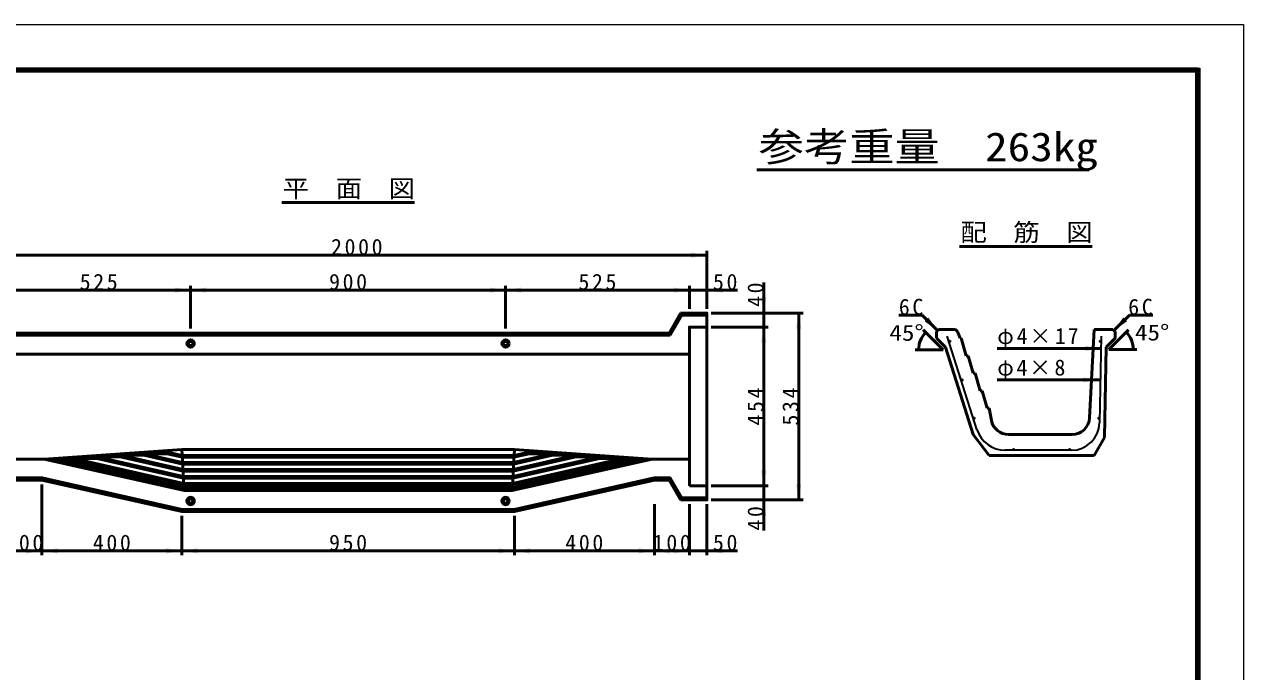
# Model space of a CAD drawing. Units: millimetres, scale not verified. Extents: x -2102 to 2102, y -1485 to 1485.
# Drawn here: x -684 to 2102, y 6 to 1485 of the extents above; entities that cross this region are included whole.
import ezdxf
from ezdxf.enums import TextEntityAlignment as Align

# ---------------------------------------------------------------- set-up
doc = ezdxf.new("R2010")
doc.units = ezdxf.units.MM
doc.header["$LTSCALE"] = 5
doc.layers.add('0-0_V-nasSTD', color=7, linetype='Continuous', lineweight=50)
doc.layers.add('0-1_0', color=7, linetype='Continuous', lineweight=50)
doc.styles.add('ＭＳ ゴシック', font='')
doc.styles.get('ＭＳ ゴシック').set_extended_font_data('MS Gothic')

msp = doc.modelspace()

# ---------------------------------------------------------------- linework, layer by layer
at = {"layer": '0-0_V-nasSTD'}
for p, q in [((-95.992, 1077.589), (207.008, 1077.589)), ((1453.042, 977.589), (1756.042, 977.589)), ((-724.492, 957.589), (875.508, 957.589)), ((875.508, 967.589), (875.508, 835.189)), ((1005.508, 895.189), (1005.508, 825.189)), ((-724.492, 877.589), (-304.492, 877.589)), ((-304.492, 887.589), (-304.492, 789.589)), ((-304.492, 877.589), (415.508, 877.589)), ((415.508, 887.589), (415.508, 789.589)), ((415.508, 877.589), (835.508, 877.589)), ((835.508, 887.589), (835.508, 835.189)), ((835.508, 877.589), (875.508, 877.589)), ((945.508, 877.589), (875.508, 877.589)), ((815.508, 825.189), (789.181, 779.589)), ((815.508, 825.189), (818.279, 820.389)), ((885.508, 825.189), (1095.508, 825.189)), ((1005.508, 825.189), (1005.508, 793.189)), ((1085.508, 397.989), (1085.508, 825.189)), ((1314.387, 820.544), (1367.587, 820.544)), ((1402.942, 785.189), (1367.587, 820.544)), ((1806.142, 785.189), (1841.497, 820.544)), ((1894.697, 820.544), (1841.497, 820.544)), ((885.508, 793.189), (1015.508, 793.189)), ((1005.508, 429.989), (1005.508, 793.189)), ((1370.308, 786.509), (1415.563, 741.254)), ((1405.342, 787.589), (1400.542, 782.789)), ((1400.542, 782.789), (1400.542, 767.589)), ((1443.742, 787.589), (1405.342, 787.589)), ((1448.542, 782.789), (1443.742, 787.589)), ((1454.542, 767.589), (1448.542, 782.789)), ((1760.542, 787.589), (1750.442, 585.591)), ((1803.742, 787.589), (1760.542, 787.589)), ((1839.454, 787.187), (1794.199, 741.932)), ((1803.742, 787.589), (1808.542, 782.789)), ((-719.873, 779.589), (789.181, 779.589)), ((789.181, 779.589), (791.952, 774.789)), ((1400.542, 767.589), (1421.22, 746.911)), ((1456.542, 767.589), (1454.542, 767.589)), ((1468.542, 727.589), (1456.542, 767.589)), ((835.508, 731.589), (-764.492, 731.589)), ((1351.563, 741.254), (1415.563, 741.254)), ((1472.542, 727.589), (1468.542, 727.589)), ((1484.542, 687.589), (1472.542, 727.589)), ((1539.362, 744.462), (1776.48, 744.462)), ((1788.542, 747.589), (1784.409, 540.927)), ((1858.199, 741.932), (1794.199, 741.932)), ((1488.542, 687.589), (1484.542, 687.589)), ((1500.542, 647.589), (1488.542, 687.589)), ((1539.362, 672.486), (1771.84, 672.486)), ((1504.542, 647.589), (1500.542, 647.589)), ((1516.542, 607.589), (1504.542, 647.589)), ((1520.542, 607.589), (1516.542, 607.589)), ((1520.542, 607.589), (1526.111, 579.744)), ((1710.492, 547.589), (1565.334, 547.589)), ((1784.409, 540.927), (1760.542, 499.589)), ((-639.159, 491.589), (-324.492, 513.589)), ((-357.276, 507.513), (-618.667, 489.165)), ((-322.811, 483.963), (-410.786, 503.757)), ((-358.122, 503.755), (-410.786, 503.757)), ((-358.122, 503.755), (-323.492, 495.963)), ((-323.719, 499.963), (-357.276, 507.513)), ((-324.492, 513.589), (435.508, 513.589)), ((-319.159, 419.589), (-324.492, 513.589)), ((430.175, 419.589), (435.508, 513.589)), ((521.801, 503.757), (433.827, 483.963)), ((434.508, 495.963), (469.137, 503.755)), ((468.292, 507.513), (434.735, 499.963)), ((435.508, 513.589), (750.175, 491.589)), ((468.292, 507.513), (729.682, 489.165)), ((469.137, 503.755), (521.801, 503.757)), ((-764.492, 491.589), (-639.159, 491.589)), ((-618.667, 489.165), (-319.285, 421.804)), ((-571.737, 490.61), (-599.62, 490.502)), ((-599.62, 490.502), (-319.613, 427.589)), ((-571.737, 490.61), (-319.974, 433.963)), ((-518.803, 492.521), (-571.315, 492.489)), ((-571.315, 492.489), (-320.088, 435.963)), ((-518.803, 492.521), (-320.769, 447.963)), ((-465.242, 496.265), (-517.805, 496.245)), ((-517.805, 496.245), (-320.996, 451.963)), ((-465.242, 496.265), (-321.676, 463.963)), ((-411.682, 500.01), (-464.295, 500.001)), ((-321.903, 467.963), (-464.295, 500.001)), ((-411.682, 500.01), (-322.584, 479.963)), ((-323.719, 499.963), (434.735, 499.963)), ((434.508, 495.963), (-323.492, 495.963)), ((-322.811, 483.963), (433.827, 483.963)), ((433.6, 479.963), (-322.584, 479.963)), ((750.175, 491.589), (430.175, 419.589)), ((729.682, 489.165), (430.3, 421.804)), ((710.636, 490.502), (430.628, 427.589)), ((682.753, 490.61), (430.99, 433.963)), ((682.33, 492.489), (431.104, 435.963)), ((629.818, 492.521), (431.784, 447.963)), ((628.821, 496.245), (432.011, 451.963)), ((432.692, 463.963), (576.258, 496.265)), ((575.311, 500.001), (432.919, 467.963)), ((433.6, 479.963), (522.698, 500.01)), ((522.698, 500.01), (575.311, 500.001)), ((576.258, 496.265), (628.821, 496.245)), ((629.818, 492.521), (682.33, 492.489)), ((682.753, 490.61), (710.636, 490.502)), ((750.175, 491.589), (835.508, 491.589)), ((1760.542, 499.589), (1520.542, 499.589)), ((-643.959, 448.389), (-722.645, 448.389)), ((-643.959, 448.389), (-644.492, 443.589)), ((-643.959, 448.389), (-323.959, 376.389)), ((-321.903, 467.963), (432.919, 467.963)), ((432.692, 463.963), (-321.676, 463.963)), ((-320.996, 451.963), (432.011, 451.963)), ((431.784, 447.963), (-320.769, 447.963)), ((754.975, 448.389), (434.975, 376.389)), ((754.975, 448.389), (755.508, 443.589)), ((791.952, 448.389), (818.279, 402.789)), ((-644.492, 443.589), (-719.873, 443.589)), ((-644.492, 443.589), (-324.492, 371.589)), ((-644.492, 271.589), (-644.492, 433.589)), ((-320.088, 435.963), (431.104, 435.963)), ((430.99, 433.963), (-319.974, 433.963)), ((430.628, 427.589), (-319.613, 427.589)), ((-319.285, 421.804), (430.3, 421.804)), ((755.508, 443.589), (435.508, 371.589)), ((755.508, 443.589), (789.181, 443.589)), ((789.181, 443.589), (815.508, 397.989)), ((835.508, 429.989), (875.508, 429.989)), ((885.508, 429.989), (1015.508, 429.989)), ((1005.508, 429.989), (1005.508, 397.989)), ((818.279, 402.789), (815.508, 397.989)), ((818.279, 402.789), (875.508, 402.789)), ((885.508, 397.989), (1095.508, 397.989)), ((1005.508, 327.989), (1005.508, 397.989)), ((-323.959, 376.389), (-324.492, 371.589)), ((-324.492, 371.589), (435.508, 371.589)), ((755.508, 271.589), (755.508, 387.989)), ((835.508, 271.589), (835.508, 387.989)), ((875.508, 271.589), (875.508, 387.989)), ((-324.492, 271.589), (-324.492, 361.589)), ((435.508, 271.589), (435.508, 361.589)), ((-644.492, 281.589), (-724.492, 281.589)), ((-644.492, 281.589), (-324.492, 281.589)), ((-324.492, 281.589), (435.508, 281.589)), ((755.508, 281.589), (435.508, 281.589)), ((755.508, 281.589), (835.508, 281.589)), ((835.508, 281.589), (875.508, 281.589)), ((945.508, 281.589), (875.508, 281.589))]:
    msp.add_line(p, q, dxfattribs=at)
at = {"layer": '0-0_V-nasSTD', "lineweight": 35}
for p, q in [((1492.917, 559), (1425.095, 772.486)), ((1777.04, 772.486), (1773.077, 574.309)), ((1775.039, 672.422), (1775.04, 672.486)), ((1709.089, 511.589), (1557.725, 511.589))]:
    msp.add_line(p, q, dxfattribs=at)
at = {"layer": '0-0_V-nasSTD', "lineweight": 18}
for points in [[(-2102.5, -1485), (-2102.5, 1485), (2102.5, 1485), (2102.5, -1485)], [(-2002.5, -1385), (-2002.5, 1385), (2002.5, 1385), (2002.5, -1385)]]:
    msp.add_lwpolyline(points, close=True, dxfattribs=at)
at = {"layer": '0-0_V-nasSTD', "lineweight": 100}
msp.add_lwpolyline([(1997.5, -1380), (1997.5, 1380), (-1997.5, 1380)], dxfattribs=at)
at = {"layer": '0-0_V-nasSTD'}
for points in [[(875.508, 820.389), (818.279, 820.389), (791.952, 774.789)], [(815.508, 397.989), (875.508, 397.989), (875.508, 825.189), (815.508, 825.189)], [(-727.263, 782.789), (-722.645, 774.789), (791.952, 774.789)], [(835.508, 429.989), (835.508, 793.189), (875.508, 793.189)], [(1808.542, 782.789), (1808.542, 767.589), (1788.542, 747.589)], [(1520.542, 499.589), (1484.542, 547.589), (1421.22, 746.911)], [(-639.159, 491.589), (-319.159, 419.589), (430.175, 419.589)], [(754.975, 448.389), (791.952, 448.389), (789.181, 443.589)], [(-323.959, 376.389), (434.975, 376.389), (435.508, 371.589)]]:
    msp.add_lwpolyline(points, dxfattribs=at)
for centre, radius in [((-304.492, 755.589), 8.4), ((-304.492, 755.589), 5.2), ((415.508, 755.589), 8.4), ((415.508, 755.589), 5.2), ((-304.492, 395.589), 8.4), ((-304.492, 395.589), 5.2), ((415.508, 395.589), 8.4), ((415.508, 395.589), 5.2)]:
    msp.add_circle(centre, radius, dxfattribs=at)
at = {"layer": '0-0_V-nasSTD', "lineweight": 35}
for centre in [(1430.507, 760.486), (1775.2, 760.486), (1458.464, 672.486), (1773.44, 672.486), (1486.42, 584.486), (1771.68, 584.486), (1576.542, 513.189), (1704.542, 513.189)]:
    msp.add_circle(centre, 1.6, dxfattribs=at)
at = {"layer": '0-0_V-nasSTD'}
for centre, radius, start, end in [((1415.563, 741.254), 56, 135, 180), ((1794.199, 741.932), 56, 0, 45), ((1710.492, 587.589), 40, 270, 357.1376), ((1565.334, 587.589), 40, 191.30993, 270)]:
    msp.add_arc(centre, radius, start, end, dxfattribs=at)
at = {"layer": '0-0_V-nasSTD', "lineweight": 35}
for centre, radius, start, end in [((1773.44, 672.486), 1.6, 357.70819, 0.00029), ((1557.725, 579.589), 68, 197.62438, 270), ((1709.089, 575.589), 64, 270, 358.85424)]:
    msp.add_arc(centre, radius, start, end, dxfattribs=at)
at = {"layer": '0-0_V-nasSTD'}
for points in [[(839.508, 951.589), (839.508, 963.589), (875.508, 957.589)], [(-340.492, 871.589), (-340.492, 883.589), (-304.492, 877.589)], [(-304.492, 877.589), (-268.492, 871.589), (-268.492, 883.589)], [(379.508, 871.589), (379.508, 883.589), (415.508, 877.589)], [(415.508, 877.589), (451.508, 871.589), (451.508, 883.589)], [(799.508, 871.589), (799.508, 883.589), (835.508, 877.589)], [(875.508, 877.589), (911.508, 871.589), (911.508, 883.589)], [(999.508, 861.189), (1005.508, 825.189), (1011.508, 861.189)], [(1079.508, 789.189), (1085.508, 825.189), (1091.508, 789.189)], [(1373.244, 806.402), (1381.729, 814.887), (1402.942, 785.189)], [(1806.142, 785.189), (1827.355, 814.887), (1835.841, 806.402)], [(999.508, 757.189), (1005.508, 793.189), (1011.508, 757.189)], [(1362.336, 766.621), (1367.714, 763.007), (1375.868, 780.949)], [(1833.894, 781.627), (1842.048, 763.685), (1847.426, 767.299)], [(1359.563, 741.254), (1360.186, 760.952), (1366.541, 759.686)], [(1428.907, 760.486), (1429.201, 759.563), (1429.317, 761.555)], [(1429.201, 759.563), (1429.317, 761.555), (1429.874, 759.017)], [(1429.317, 761.555), (1430.335, 762.077), (1431.441, 761.785)], [(1429.317, 761.555), (1431.441, 761.785), (1432.07, 760.829)], [(1429.317, 761.555), (1429.874, 759.017), (1431.017, 758.969)], [(1429.317, 761.555), (1431.017, 758.969), (1431.9, 759.698)], [(1429.317, 761.555), (1431.9, 759.698), (1432.07, 760.829)], [(1773.608, 760.324), (1773.986, 761.528), (1776.513, 759.572)], [(1773.608, 760.324), (1774.221, 759.221), (1776.513, 759.572)], [(1773.986, 761.528), (1775.119, 762.084), (1776.513, 759.572)], [(1774.221, 759.221), (1775.442, 758.904), (1776.513, 759.572)], [(1775.119, 762.084), (1776.302, 761.646), (1776.513, 759.572)], [(1776.302, 761.646), (1776.513, 759.572), (1776.8, 760.486)], [(1843.221, 760.364), (1849.576, 761.63), (1850.199, 741.932)], [(1740.48, 738.462), (1740.48, 750.462), (1776.48, 744.462)], [(1456.864, 672.486), (1457.157, 671.563), (1457.273, 673.555)], [(1457.157, 671.563), (1457.273, 673.555), (1457.83, 671.017)], [(1457.273, 673.555), (1458.291, 674.077), (1459.398, 673.785)], [(1457.273, 673.555), (1459.398, 673.785), (1460.027, 672.829)], [(1457.273, 673.555), (1457.83, 671.017), (1458.974, 670.969)], [(1457.273, 673.555), (1458.974, 670.969), (1459.856, 671.698)], [(1457.273, 673.555), (1459.856, 671.698), (1460.027, 672.829)], [(1735.84, 666.486), (1735.84, 678.486), (1771.84, 672.486)], [(1771.84, 672.486), (1771.97, 673.117), (1775.04, 672.486)], [(1771.84, 672.486), (1771.912, 672.013), (1775.04, 672.486)], [(1771.912, 672.013), (1772.217, 671.455), (1775.04, 672.486)], [(1771.97, 673.117), (1772.338, 673.646), (1775.04, 672.486)], [(1772.217, 671.455), (1772.715, 671.06), (1775.04, 672.486)], [(1772.338, 673.646), (1772.884, 673.986), (1775.04, 672.486)], [(1772.715, 671.06), (1773.328, 670.89), (1775.04, 672.486)], [(1772.884, 673.986), (1773.521, 674.084), (1775.04, 672.486)], [(1773.328, 670.89), (1773.959, 670.972), (1775.04, 672.486)], [(1773.521, 674.084), (1774.145, 673.923), (1775.04, 672.486)], [(1773.959, 670.972), (1774.508, 671.294), (1775.04, 672.486)], [(1774.145, 673.923), (1774.654, 673.528), (1775.04, 672.486)], [(1774.508, 671.294), (1774.888, 671.804), (1775.04, 672.486)], [(1774.654, 673.528), (1774.967, 672.965), (1775.04, 672.486)], [(1774.888, 671.804), (1775.039, 672.422), (1775.04, 672.486)], [(1484.82, 584.486), (1485.114, 583.563), (1485.23, 585.555)], [(1485.114, 583.563), (1485.23, 585.555), (1485.787, 583.017)], [(1485.23, 585.555), (1486.248, 586.077), (1487.354, 585.785)], [(1485.23, 585.555), (1487.354, 585.785), (1487.983, 584.829)], [(1485.23, 585.555), (1485.787, 583.017), (1486.93, 582.969)], [(1485.23, 585.555), (1486.93, 582.969), (1487.813, 583.698)], [(1485.23, 585.555), (1487.813, 583.698), (1487.983, 584.829)], [(1770.088, 584.324), (1770.466, 585.528), (1772.993, 583.572)], [(1770.466, 585.528), (1771.599, 586.084), (1772.993, 583.572)], [(1771.599, 586.084), (1772.782, 585.646), (1772.993, 583.572)], [(1772.782, 585.646), (1772.993, 583.572), (1773.28, 584.486)], [(1770.088, 584.324), (1770.701, 583.221), (1772.993, 583.572)], [(1770.701, 583.221), (1771.922, 582.904), (1772.993, 583.572)], [(1574.961, 512.947), (1575.277, 514.168), (1575.628, 511.876)], [(1575.277, 514.168), (1575.628, 511.876), (1576.38, 514.781)], [(1575.628, 511.876), (1576.38, 514.781), (1577.584, 514.403)], [(1575.628, 511.876), (1577.584, 514.403), (1578.14, 513.27)], [(1575.628, 511.876), (1577.702, 512.087), (1578.14, 513.27)], [(1575.628, 511.876), (1576.542, 511.589), (1577.702, 512.087)], [(1702.961, 512.947), (1703.277, 514.168), (1703.628, 511.876)], [(1703.277, 514.168), (1703.628, 511.876), (1704.38, 514.781)], [(1703.628, 511.876), (1704.38, 514.781), (1705.584, 514.403)], [(1703.628, 511.876), (1705.584, 514.403), (1706.14, 513.27)], [(1703.628, 511.876), (1705.702, 512.087), (1706.14, 513.27)], [(1703.628, 511.876), (1704.542, 511.589), (1705.702, 512.087)], [(999.508, 465.989), (1005.508, 429.989), (1011.508, 465.989)], [(1079.508, 433.989), (1085.508, 397.989), (1091.508, 433.989)], [(999.508, 361.989), (1005.508, 397.989), (1011.508, 361.989)], [(-680.492, 275.589), (-680.492, 287.589), (-644.492, 281.589)], [(-644.492, 281.589), (-608.492, 275.589), (-608.492, 287.589)], [(-360.492, 275.589), (-360.492, 287.589), (-324.492, 281.589)], [(-324.492, 281.589), (-288.492, 275.589), (-288.492, 287.589)], [(399.508, 275.589), (399.508, 287.589), (435.508, 281.589)], [(435.508, 281.589), (471.508, 275.589), (471.508, 287.589)], [(719.508, 275.589), (719.508, 287.589), (755.508, 281.589)], [(755.508, 281.589), (791.508, 275.589), (791.508, 287.589)], [(799.508, 275.589), (799.508, 287.589), (835.508, 281.589)], [(875.508, 281.589), (911.508, 275.589), (911.508, 287.589)]]:
    msp.add_solid(points, dxfattribs=at)
at = {"layer": '0-1_0'}
msp.add_line((990, 1152.5), (1749.5, 1152.5), dxfattribs=at)

# ---------------------------------------------------------------- texts
at = {"layer": '0-0_V-nasSTD', "style": 'ＭＳ ゴシック'}
for s, height, width, p in [('参考重量\u3000263kg', 65.98, 1.15, (994, 1152.5)), ('平\u3000面\u3000図', 40.32, 1.1, (-93.992, 1077.589)), ('配\u3000筋\u3000図', 40.32, 1.1, (1455.042, 977.589)), ('45°', 36.66, 1.15, (1292.754, 750.869)), ('45°', 36.66, 1.15, (1854.119, 751.547))]:
    msp.add_text(s, height=height, dxfattribs=dict(at, width=width)).set_placement(p, align=Align.BOTTOM_LEFT)
at = {"layer": '0-0_V-nasSTD', "char_height": 36.66, "attachment_point": 7, "style": 'ＭＳ ゴシック'}
for s, insert in [('\\T1.24;2000', (16.508, 957.589)), ('\\T1.24;525', (-557.992, 877.589)), ('\\T1.24;900', (12.008, 877.589)), ('\\T1.24;525', (582.008, 877.589)), ('\\T1.24;50', (889.508, 877.589)), ('\\T1.24;6C', (1314.387, 820.544)), ('\\T1.24;6C', (1838.697, 820.544)), ('\\T1.17;φ4×17', (1539.362, 744.462)), ('\\T1.16;φ4×8', (1539.362, 672.486)), ('\\T1.24;100', (-727.992, 281.589)), ('\\T1.24;400', (-527.992, 281.589)), ('\\T1.24;950', (12.008, 281.589)), ('\\T1.24;400', (552.008, 281.589)), ('\\T1.24;100', (752.008, 281.589)), ('\\T1.24;50', (889.508, 281.589))]:
    msp.add_mtext(s, dxfattribs=dict(at, insert=insert))
at = {"layer": '0-0_V-nasSTD', "char_height": 36.66, "attachment_point": 7, "rotation": 90, "style": 'ＭＳ ゴシック'}
for s, insert in [('\\T1.24;40', (1005.508, 839.189)), ('\\T1.24;454', (1005.508, 568.089)), ('\\T1.24;534', (1085.508, 568.089)), ('\\T1.24;40', (1005.508, 327.989))]:
    msp.add_mtext(s, dxfattribs=dict(at, insert=insert))

doc.saveas('drawing.dxf')
